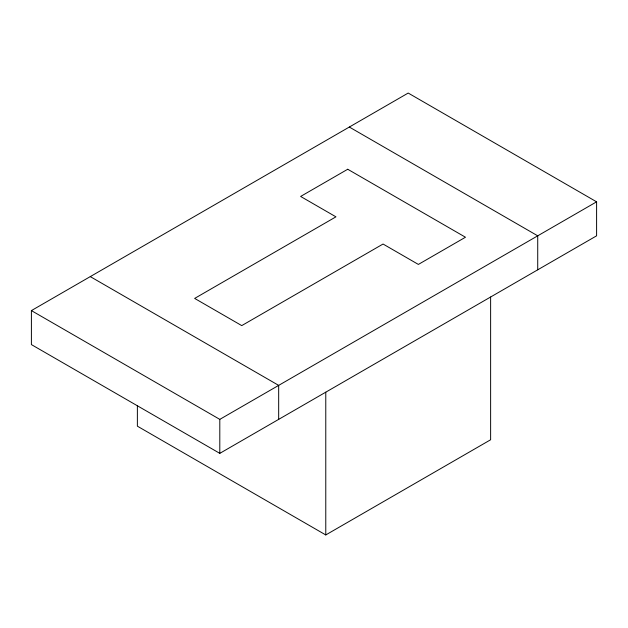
<?xml version="1.0" encoding="UTF-8"?>
<svg xmlns="http://www.w3.org/2000/svg" width="628" height="628" viewBox="0 0 628 628"><rect width="100%" height="100%" fill="white"/><g stroke="black" fill="none" stroke-linecap="round" stroke-linejoin="round"><path stroke-width="0.94" d="M31.4 310.601L408.2 93.054L596.6 201.831L596.6 235.822L219.8 453.361L31.4 344.591L31.4 310.601L219.8 419.371L596.6 201.831M137.375 405.641L137.375 426.169L325.775 534.946L490.625 439.765L490.625 297.005M349.325 127.044L537.725 235.822L537.725 269.812M90.275 276.61L278.675 385.38L278.675 419.371M325.775 392.178L325.775 534.946M219.8 419.371L219.8 453.361M347.724 169.254L300.624 196.446L335.949 216.841L194.649 298.418L241.749 325.61L383.049 244.033L418.374 264.427L465.474 237.235L347.724 169.254"/></g></svg>
